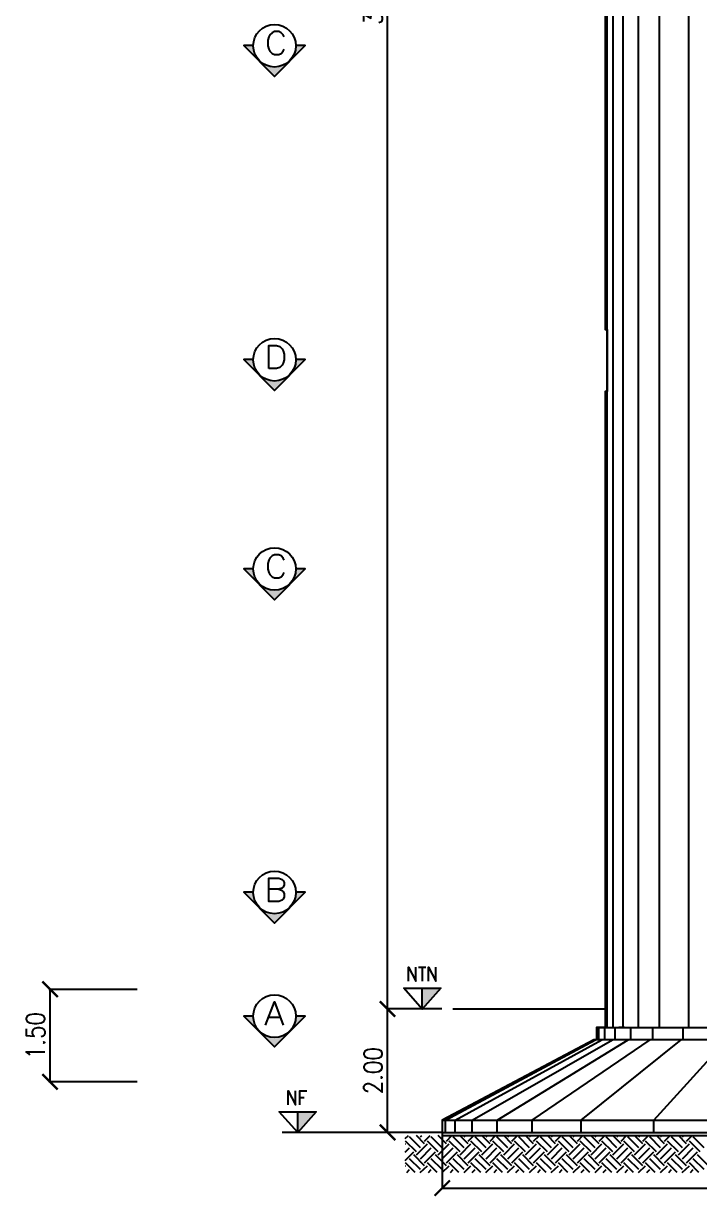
# Model space of a CAD drawing. Extents: x 93 to 1928, y 79 to 574.
# Drawn here: x 93.3 to 203, y 100.5 to 290.8 of the extents above; entities that cross this region are included whole.
import ezdxf

# ---------------------------------------------------------------- set-up
doc = ezdxf.new("R2010")
doc.units = 0
doc.header["$MEASUREMENT"] = 0
for name, color, linetype in [('Cotas', 1, 'Continuous'), ('PDF_00-COTAS-PARCIALES', 4, 'Continuous'), ('PDF_auxiliar', 1, 'Continuous'), ('PDF_encofrado', 4, 'Continuous'), ('PDF_HATCH', 1, 'Continuous')]:
    doc.layers.add(name, color=color, linetype=linetype)
doc.styles.add('ROMANS', font='ROMANS.SHX', dxfattribs={"width": 0.85})
doc.dimstyles.new('1.10', dxfattribs={"dimtxt": 3, "dimasz": 2.5, "dimexe": 0.18, "dimexo": 0.0625, "dimgap": 0.85, "dimtad": 1, "dimlfac": 0.1, "dimzin": 0, "dimdsep": 46, "dimtxsty": 'ROMANS', "dimblk": 'ARCHTICK', "dimcen": 0.09, "dimclrd": 256, "dimclre": 256, "dimclrt": 2, "dimadec": 0, "dimazin": 0, "dimtfac": 1, "dimtofl": 0, "dimtmove": 0, "dimatfit": 3, "dimfxl": 15, "dimfxlon": 1, "dimtolj": 1, "dimtzin": 0, "dimarcsym": 0})

# ---------------------------------------------------------------- blocks, each defined once
blk = doc.blocks.new('_ArchTick')
at = {"color": 0, "linetype": 'ByBlock', "const_width": 0.15}
blk.add_lwpolyline([(-0.5, -0.5), (0.5, 0.5)], dxfattribs=at)
blk = doc.blocks.new('*D4')
at = {"layer": 'Cotas', "lineweight": -2, "transparency": 16777216}
for p, q in [((111.7, 134.08), (97.4, 134.08)), ((97.58, 119.07), (97.58, 134.08)), ((111.7, 119.07), (97.4, 119.07))]:
    blk.add_line(p, q, dxfattribs=at)
at = {"layer": 'Defpoints', "color": 0, "transparency": 16777216}
for p in [(97.58, 134.08), (111.76, 134.08), (111.76, 119.07)]:
    blk.add_point(p, dxfattribs=at)
at = {"layer": 'Cotas', "lineweight": -2, "transparency": 16777216, "xscale": 2.5, "yscale": 2.5, "zscale": 2.5}
for p, rotation in [((97.58, 134.08), 90), ((97.58, 119.07), 270)]:
    blk.add_blockref('_ArchTick', p, dxfattribs=dict(at, rotation=rotation))
at = {"layer": 'Cotas', "color": 2, "transparency": 16777216, "insert": (95.23, 126.57), "char_height": 3, "attachment_point": 5, "rotation": 90, "style": 'ROMANS'}
blk.add_mtext('\\A1;1.50', dxfattribs=at)
blk = doc.blocks.new('*D5')
at = {"layer": 'Cotas', "lineweight": -2, "transparency": 16777216}
for p, q in [((161.2, 130.89), (152.19, 130.89)), ((152.37, 110.86), (152.37, 130.89)), ((161.2, 110.86), (152.19, 110.86))]:
    blk.add_line(p, q, dxfattribs=at)
at = {"layer": 'Defpoints', "color": 0, "transparency": 16777216}
for p in [(152.37, 130.89), (161.26, 130.89), (161.26, 110.86)]:
    blk.add_point(p, dxfattribs=at)
at = {"layer": 'Cotas', "lineweight": -2, "transparency": 16777216, "xscale": 2.5, "yscale": 2.5, "zscale": 2.5}
for p, rotation in [((152.37, 130.89), 90), ((152.37, 110.86), 270)]:
    blk.add_blockref('_ArchTick', p, dxfattribs=dict(at, rotation=rotation))
at = {"layer": 'Cotas', "color": 2, "transparency": 16777216, "insert": (150.02, 120.88), "char_height": 3, "attachment_point": 5, "rotation": 90, "style": 'ROMANS'}
blk.add_mtext('\\A1;2.00', dxfattribs=at)
blk = doc.blocks.new('*D6')
at = {"layer": 'Cotas', "lineweight": -2, "transparency": 16777216}
for p, q in [((161.2, 460.15), (152.19, 460.15)), ((152.37, 130.89), (152.37, 460.15)), ((161.2, 130.89), (152.19, 130.89))]:
    blk.add_line(p, q, dxfattribs=at)
at = {"layer": 'Defpoints', "color": 0, "transparency": 16777216}
for p in [(152.37, 460.15), (161.26, 460.15), (161.26, 130.89)]:
    blk.add_point(p, dxfattribs=at)
at = {"layer": 'Cotas', "lineweight": -2, "transparency": 16777216, "xscale": 2.5, "yscale": 2.5, "zscale": 2.5}
for p, rotation in [((152.37, 460.15), 90), ((152.37, 130.89), 270)]:
    blk.add_blockref('_ArchTick', p, dxfattribs=dict(at, rotation=rotation))
at = {"layer": 'Cotas', "color": 2, "transparency": 16777216, "insert": (150.02, 295.52), "char_height": 3, "attachment_point": 5, "rotation": 90, "style": 'ROMANS'}
blk.add_mtext('\\A1;32.93', dxfattribs=at)
blk = doc.blocks.new('*D13')
at = {"layer": 'Cotas', "lineweight": -2, "transparency": 16777216}
for p, q in [((161.26, 110.8), (161.26, 101.65)), ((294.38, 110.8), (294.38, 101.65)), ((161.26, 101.83), (294.38, 101.83))]:
    blk.add_line(p, q, dxfattribs=at)
at = {"layer": 'Defpoints', "color": 0, "transparency": 16777216}
for p in [(161.26, 110.86), (294.38, 110.86), (294.38, 101.83)]:
    blk.add_point(p, dxfattribs=at)
at = {"layer": 'Cotas', "lineweight": -2, "transparency": 16777216, "xscale": 2.5, "yscale": 2.5, "zscale": 2.5, "rotation": 180}
blk.add_blockref('_ArchTick', (161.26, 101.83), dxfattribs=at)
at = {"layer": 'Cotas', "lineweight": -2, "transparency": 16777216, "xscale": 2.5, "yscale": 2.5, "zscale": 2.5}
blk.add_blockref('_ArchTick', (294.38, 101.83), dxfattribs=at)
at = {"layer": 'Cotas', "color": 2, "transparency": 16777216, "insert": (227.82, 104.18), "char_height": 3, "attachment_point": 5, "style": 'ROMANS'}
blk.add_mtext('\\A1;13.30', dxfattribs=at)

msp = doc.modelspace()

# ---------------------------------------------------------------- hatches: boundary and pattern name
at = {"layer": 'PDF_00-COTAS-PARCIALES', "transparency": 33554559}
for points in [[(139.009, 287.243), (137.45, 287.243), (137.386, 286.606), (137.227, 286.001), (136.94, 285.428), (136.558, 284.919), (136.081, 284.474), (135.54, 284.155), (134.935, 283.932), (134.33, 283.805), (133.693, 283.805), (133.057, 283.932), (132.484, 284.155), (131.943, 284.474), (131.465, 284.919), (131.083, 285.428), (130.797, 286.001), (130.606, 286.606), (130.574, 287.243), (129.014, 287.243), (129.619, 286.606), (130.256, 286.001), (130.829, 285.428), (131.306, 284.919), (132.07, 284.155), (132.325, 283.932), (132.42, 283.805), (134.012, 282.245), (135.922, 284.155), (136.272, 284.474), (136.686, 284.919)], [(139.009, 236.281), (137.45, 236.281), (137.386, 235.644), (137.227, 235.039), (136.94, 234.466), (136.558, 233.957), (136.081, 233.543), (135.54, 233.193), (134.935, 232.97), (134.33, 232.843), (133.693, 232.843), (133.057, 232.97), (132.484, 233.193), (131.943, 233.543), (131.465, 233.957), (131.083, 234.466), (130.797, 235.039), (130.606, 235.644), (130.574, 236.281), (129.014, 236.281), (129.619, 235.644), (130.256, 235.039), (130.829, 234.466), (131.306, 233.957), (131.752, 233.543), (132.07, 233.193), (132.325, 232.97), (132.42, 232.843), (134.012, 231.283)], [(139.009, 202.316), (137.45, 202.316), (137.386, 201.68), (137.227, 201.075), (136.94, 200.502), (136.558, 199.993), (136.081, 199.579), (135.54, 199.229), (134.935, 199.006), (134.33, 198.878), (133.693, 198.878), (133.057, 199.006), (132.484, 199.229), (131.943, 199.579), (131.465, 199.993), (131.083, 200.502), (130.797, 201.075), (130.606, 201.68), (130.574, 202.316), (129.014, 202.316), (129.619, 201.68), (130.256, 201.075), (130.829, 200.502), (131.306, 199.993), (131.752, 199.579), (132.07, 199.229), (132.325, 199.006), (132.42, 198.878), (134.012, 197.319)], [(139.009, 149.826), (137.45, 149.826), (137.386, 149.189), (137.227, 148.585), (136.94, 148.012), (136.558, 147.502), (136.081, 147.088), (135.54, 146.738), (134.935, 146.515), (134.33, 146.388), (133.693, 146.388), (133.057, 146.515), (132.484, 146.738), (131.943, 147.088), (131.465, 147.502), (131.083, 148.012), (130.797, 148.585), (130.606, 149.189), (130.574, 149.826), (129.014, 149.826), (129.619, 149.189), (130.256, 148.585), (130.829, 148.012), (131.306, 147.502), (131.752, 147.088), (132.07, 146.738), (132.325, 146.515), (132.42, 146.388), (134.012, 144.828)], [(139.009, 129.74), (137.45, 129.74), (137.386, 129.135), (137.227, 128.499), (136.94, 127.926), (136.558, 127.448), (136.081, 127.003), (135.54, 126.684), (134.935, 126.43), (134.33, 126.334), (133.693, 126.334), (133.057, 126.43), (132.484, 126.684), (131.943, 127.003), (131.465, 127.448), (131.083, 127.926), (130.797, 128.499), (130.606, 129.135), (130.574, 129.74), (129.014, 129.74), (134.012, 124.743), (135.571, 126.334), (135.699, 126.43), (135.922, 126.684), (136.272, 127.003), (136.686, 127.448), (137.195, 127.926), (137.768, 128.499), (138.373, 129.135)]]:
    msp.add_hatch(color=256, dxfattribs=at).paths.add_polyline_path(points)

# ---------------------------------------------------------------- linework, layer by layer
at = {"layer": 'PDF_00-COTAS-PARCIALES', "color": 6, "lineweight": 25}
for points in [[(135.603, 288.643), (135.444, 288.994), (135.094, 289.344), (134.712, 289.535), (134.012, 289.535), (133.662, 289.344), (133.28, 288.994), (133.12, 288.643), (132.929, 288.102), (132.929, 287.211), (133.12, 286.67), (133.28, 286.32), (133.662, 285.938), (134.012, 285.779), (134.712, 285.779), (135.094, 285.938), (135.444, 286.32), (135.603, 286.67)], [(135.603, 203.717), (135.444, 204.067), (135.094, 204.449), (134.712, 204.608), (134.012, 204.608), (133.662, 204.449), (133.28, 204.067), (133.12, 203.717), (132.929, 203.176), (132.929, 202.284), (133.12, 201.743), (133.28, 201.393), (133.662, 201.043), (134.012, 200.852), (134.712, 200.852), (135.094, 201.043), (135.444, 201.393), (135.603, 201.743)], [(134.712, 150.335), (135.253, 150.144), (135.444, 149.985), (135.603, 149.603), (135.603, 149.094), (135.444, 148.712), (135.253, 148.553), (134.712, 148.362), (133.12, 148.362), (133.12, 152.118), (134.712, 152.118), (135.253, 151.927), (135.444, 151.768), (135.603, 151.418), (135.603, 151.036), (135.444, 150.685), (135.253, 150.526), (134.712, 150.335), (133.12, 150.335)], [(132.579, 128.276), (134.012, 132.064), (135.444, 128.276)], [(133.12, 129.549), (134.903, 129.549)]]:
    msp.add_lwpolyline(points, dxfattribs=at)
at = {"layer": 'PDF_00-COTAS-PARCIALES', "lineweight": 25}
for points in [[(130.574, 287.243), (129.014, 287.243), (134.012, 282.245), (139.009, 287.243), (137.45, 287.243)], [(130.574, 236.281), (129.014, 236.281), (134.012, 231.283), (139.009, 236.281), (137.45, 236.281)], [(130.574, 202.316), (129.014, 202.316), (134.012, 197.319), (139.009, 202.316), (137.45, 202.316)], [(130.574, 149.826), (129.014, 149.826), (134.012, 144.828), (139.009, 149.826), (137.45, 149.826)], [(155.753, 135.406), (155.753, 137.666), (156.962, 135.406), (156.962, 137.666)], [(157.376, 137.666), (158.586, 137.666)], [(157.981, 137.666), (157.981, 135.406)], [(158.999, 135.406), (158.999, 137.666), (160.209, 135.406), (160.209, 137.666)], [(130.574, 129.74), (129.014, 129.74), (134.012, 124.743), (139.009, 129.74), (137.45, 129.74)], [(136.24, 115.352), (136.24, 117.612), (137.45, 115.352), (137.45, 117.612)], [(138.15, 115.352), (138.15, 117.612), (139.264, 117.612)], [(138.15, 116.53), (138.818, 116.53)]]:
    msp.add_lwpolyline(points, dxfattribs=at)
at = {"layer": 'PDF_00-COTAS-PARCIALES', "color": 6, "lineweight": 25}
msp.add_lwpolyline([(133.12, 234.816), (133.12, 238.572), (134.362, 238.572), (134.903, 238.413), (135.253, 238.031), (135.444, 237.681), (135.603, 237.14), (135.603, 236.249), (135.444, 235.708), (135.253, 235.357), (134.903, 235.007), (134.362, 234.816)], close=True, dxfattribs=at)
at = {"layer": 'PDF_00-COTAS-PARCIALES', "color": 2, "lineweight": 25}
for points in [[(158.013, 130.886), (155.021, 134.26), (161.037, 134.26), (158.013, 130.886), (158.013, 134.26)], [(137.8, 110.864), (134.776, 114.206), (140.792, 114.206), (137.8, 110.864), (137.8, 114.206)], [(152.219, 110.864), (135.285, 110.864)], [(159.254, 110.864), (145.153, 110.864)]]:
    msp.add_lwpolyline(points, dxfattribs=at)
at = {"layer": 'PDF_00-COTAS-PARCIALES', "lineweight": 25}
for centre in [(134.028, 287.227), (134.028, 236.265), (134.028, 202.3), (134.028, 149.81), (134.028, 129.724)]:
    msp.add_circle(centre, 3.454, dxfattribs=at)
at = {"layer": 'PDF_00-COTAS-PARCIALES', "color": 2, "transparency": 33554559}
for points in [[(158.013, 134.26), (161.037, 134.26), (158.013, 130.886)], [(137.8, 114.206), (140.792, 114.206), (137.8, 110.864)]]:
    msp.add_solid(points, dxfattribs=at)
at = {"layer": 'PDF_auxiliar', "lineweight": 25}
for points in [[(188.03, 127.894), (188.03, 454.645)], [(188.985, 127.894), (188.985, 454.645)], [(190.64, 127.894), (190.64, 454.645)], [(193.091, 127.894), (193.091, 454.645)], [(196.529, 127.894), (196.529, 454.645)], [(201.304, 127.894), (201.304, 454.645)], [(186.661, 125.889), (186.661, 127.894)], [(187.648, 125.889), (187.648, 127.894)], [(189.335, 125.889), (189.335, 127.894)], [(191.882, 125.889), (191.882, 127.894)], [(195.415, 125.889), (195.415, 127.894)], [(200.381, 125.889), (200.381, 127.894)], [(161.769, 110.864), (161.769, 112.869), (186.152, 125.889)], [(163.36, 110.864), (163.36, 112.869), (187.17, 125.889)], [(166.13, 110.864), (166.13, 112.869), (188.889, 125.889)], [(170.172, 110.864), (170.172, 112.869), (191.436, 125.889)], [(175.87, 110.864), (175.87, 112.869), (195.033, 125.889)], [(183.796, 110.864), (183.796, 112.869), (200.03, 125.889)], [(195.606, 110.864), (195.606, 112.869), (207.479, 125.889)], [(161.26, 110.864), (161.26, 110.355), (294.379, 110.355), (294.379, 110.864)]]:
    msp.add_lwpolyline(points, dxfattribs=at)
at = {"layer": 'PDF_auxiliar', "color": 6, "lineweight": 25}
msp.add_lwpolyline([(187.712, 130.886), (162.947, 130.886)], dxfattribs=at)
at = {"layer": 'PDF_encofrado', "lineweight": 25}
for points in [[(187.712, 454.645), (187.712, 330.152), (188.03, 330.152), (188.03, 320.125), (187.712, 320.125), (187.712, 241.151), (188.03, 241.151), (188.03, 231.124), (187.712, 231.124), (187.712, 127.894), (186.311, 127.894), (186.311, 125.889)], [(186.311, 127.894), (269.328, 127.894), (269.328, 125.889)], [(190.831, 127.894), (189.94, 127.894)], [(161.26, 112.869), (294.379, 112.869)]]:
    msp.add_lwpolyline(points, dxfattribs=at)
msp.add_lwpolyline([(269.837, 125.889), (185.834, 125.889), (161.26, 112.869), (161.26, 110.864), (294.379, 110.864), (294.379, 112.869)], close=True, dxfattribs=at)
at = {"layer": 'PDF_HATCH', "lineweight": 25}
for points in [[(155.243, 109.877), (155.753, 110.355)], [(155.243, 108.986), (155.275, 109.018)], [(157.058, 107.681), (155.275, 109.464)], [(157.726, 108.349), (155.944, 110.132)], [(158.395, 109.018), (157.058, 110.355)], [(157.058, 107.235), (158.84, 109.018)], [(157.726, 110.132), (157.949, 110.355)], [(158.395, 109.464), (159.286, 110.355)], [(160.591, 107.681), (158.84, 109.464)], [(161.26, 108.349), (159.477, 110.132)], [(161.928, 109.018), (160.591, 110.355)], [(160.591, 107.235), (162.374, 109.018)], [(161.26, 110.132), (161.482, 110.355)], [(161.928, 109.464), (162.819, 110.355)], [(164.156, 107.681), (162.374, 109.464)], [(164.793, 108.349), (163.042, 110.132)], [(165.461, 109.018), (164.124, 110.355)], [(164.156, 107.235), (165.907, 109.018)], [(164.793, 110.132), (165.047, 110.355)], [(165.461, 109.464), (166.384, 110.355)], [(167.69, 107.681), (165.907, 109.464)], [(168.358, 108.349), (166.575, 110.132)], [(169.026, 109.018), (167.69, 110.355)], [(167.69, 107.235), (169.472, 109.018)], [(168.358, 110.132), (168.581, 110.355)], [(169.026, 109.464), (169.918, 110.355)], [(171.223, 107.681), (169.472, 109.464)], [(171.891, 108.349), (170.109, 110.132)], [(172.56, 109.018), (171.223, 110.355)], [(171.223, 107.235), (173.005, 109.018)], [(171.891, 110.132), (172.114, 110.355)], [(172.56, 109.464), (173.451, 110.355)], [(174.788, 107.681), (173.005, 109.464)], [(175.425, 108.349), (173.674, 110.132)], [(176.093, 109.018), (174.756, 110.355)], [(174.788, 107.235), (176.539, 109.018)], [(175.425, 110.132), (175.679, 110.355)], [(176.093, 109.464), (177.016, 110.355)], [(178.321, 107.681), (176.539, 109.464)], [(178.99, 108.349), (177.207, 110.132)], [(179.658, 109.018), (178.321, 110.355)], [(178.321, 107.235), (180.104, 109.018)], [(178.99, 110.132), (179.213, 110.355)], [(179.658, 109.464), (180.549, 110.355)], [(181.855, 107.681), (180.104, 109.464)], [(182.523, 108.349), (180.74, 110.132)], [(183.191, 109.018), (181.855, 110.355)], [(181.855, 107.235), (183.637, 109.018)], [(182.523, 110.132), (182.778, 110.355)], [(183.191, 109.464), (184.083, 110.355)], [(185.42, 107.681), (183.637, 109.464)], [(186.056, 108.349), (184.306, 110.132)], [(186.725, 109.018), (185.388, 110.355)], [(185.42, 107.235), (187.17, 109.018)], [(186.056, 110.132), (186.311, 110.355)], [(186.725, 109.464), (187.648, 110.355)], [(188.953, 107.681), (187.17, 109.464)], [(189.621, 108.349), (187.839, 110.132)], [(190.29, 109.018), (188.953, 110.355)], [(188.953, 107.235), (190.736, 109.018)], [(189.621, 110.132), (189.844, 110.355)], [(190.29, 109.464), (191.181, 110.355)], [(192.486, 107.681), (190.736, 109.464)], [(193.155, 108.349), (191.372, 110.132)], [(193.823, 109.018), (192.486, 110.355)], [(192.486, 107.235), (194.269, 109.018)], [(193.155, 110.132), (193.409, 110.355)], [(193.823, 109.464), (194.715, 110.355)], [(196.051, 107.681), (194.269, 109.464)], [(196.688, 108.349), (194.937, 110.132)], [(197.357, 109.018), (196.02, 110.355)], [(196.051, 107.235), (197.802, 109.018)], [(196.688, 110.132), (196.943, 110.355)], [(197.357, 109.464), (198.28, 110.355)], [(199.585, 107.681), (197.802, 109.464)], [(200.253, 108.349), (198.471, 110.132)], [(200.922, 109.018), (199.585, 110.355)], [(199.585, 107.235), (201.367, 109.018)], [(200.253, 110.132), (200.476, 110.355)], [(200.922, 109.464), (201.813, 110.355)], [(203.118, 107.681), (201.367, 109.464)], [(203.787, 108.349), (202.004, 110.132)], [(155.243, 107.649), (155.944, 108.349)], [(155.243, 106.312), (156.612, 107.681)], [(158.395, 105.453), (156.612, 107.235)], [(157.726, 106.567), (159.477, 108.349)], [(158.395, 105.898), (160.145, 107.681)], [(161.928, 105.453), (160.145, 107.235)], [(161.26, 106.567), (163.042, 108.349)], [(161.928, 105.898), (163.711, 107.681)], [(165.461, 105.453), (163.711, 107.235)], [(164.793, 106.567), (166.575, 108.349)], [(165.461, 105.898), (167.244, 107.681)], [(169.026, 105.453), (167.244, 107.235)], [(168.358, 106.567), (170.109, 108.349)], [(169.026, 105.898), (170.777, 107.681)], [(172.56, 105.453), (170.777, 107.235)], [(171.891, 106.567), (173.674, 108.349)], [(172.56, 105.898), (174.342, 107.681)], [(176.093, 105.453), (174.342, 107.235)], [(175.425, 106.567), (177.207, 108.349)], [(176.093, 105.898), (177.876, 107.681)], [(179.658, 105.453), (177.876, 107.235)], [(178.99, 106.567), (180.74, 108.349)], [(179.658, 105.898), (181.409, 107.681)], [(183.191, 105.453), (181.409, 107.235)], [(182.523, 106.567), (184.306, 108.349)], [(183.191, 105.898), (184.974, 107.681)], [(186.725, 105.453), (184.974, 107.235)], [(186.056, 106.567), (187.839, 108.349)], [(186.725, 105.898), (188.507, 107.681)], [(190.29, 105.453), (188.507, 107.235)], [(189.621, 106.567), (191.372, 108.349)], [(190.29, 105.898), (192.041, 107.681)], [(193.823, 105.453), (192.041, 107.235)], [(193.155, 106.567), (194.937, 108.349)], [(193.823, 105.898), (195.606, 107.681)], [(197.357, 105.453), (195.606, 107.235)], [(196.688, 106.567), (198.471, 108.349)], [(197.357, 105.898), (199.139, 107.681)], [(200.922, 105.453), (199.139, 107.235)], [(200.253, 106.567), (202.004, 108.349)], [(200.922, 105.898), (202.672, 107.681)], [(204.455, 105.453), (202.672, 107.235)], [(155.243, 105.421), (155.275, 105.453)], [(156.867, 104.339), (155.275, 105.898)], [(155.498, 104.339), (155.944, 104.816)], [(157.726, 104.816), (155.944, 106.567)], [(157.694, 104.339), (158.84, 105.453)], [(160.4, 104.339), (158.84, 105.898)], [(159.031, 104.339), (159.477, 104.816)], [(161.26, 104.816), (159.477, 106.567)], [(161.228, 104.339), (162.374, 105.453)], [(163.933, 104.339), (162.374, 105.898)], [(162.565, 104.339), (163.042, 104.816)], [(164.793, 104.816), (163.042, 106.567)], [(164.793, 104.339), (165.907, 105.453)], [(167.499, 104.339), (165.907, 105.898)], [(166.13, 104.339), (166.575, 104.816)], [(168.358, 104.816), (166.575, 106.567)], [(168.326, 104.339), (169.472, 105.453)], [(171.032, 104.339), (169.472, 105.898)], [(169.663, 104.339), (170.109, 104.816)], [(171.891, 104.816), (170.109, 106.567)], [(171.859, 104.339), (173.005, 105.453)], [(174.565, 104.339), (173.005, 105.898)], [(173.196, 104.339), (173.674, 104.816)], [(175.425, 104.816), (173.674, 106.567)], [(175.425, 104.339), (176.539, 105.453)], [(178.13, 104.339), (176.539, 105.898)], [(176.762, 104.339), (177.207, 104.816)], [(178.99, 104.816), (177.207, 106.567)], [(178.958, 104.339), (180.104, 105.453)], [(181.664, 104.339), (180.104, 105.898)], [(180.295, 104.339), (180.74, 104.816)], [(182.523, 104.816), (180.74, 106.567)], [(182.491, 104.339), (183.637, 105.453)], [(185.197, 104.339), (183.637, 105.898)], [(183.828, 104.339), (184.306, 104.816)], [(186.056, 104.816), (184.306, 106.567)], [(186.056, 104.339), (187.17, 105.453)], [(188.762, 104.339), (187.17, 105.898)], [(187.393, 104.339), (187.839, 104.816)], [(189.621, 104.816), (187.839, 106.567)], [(189.59, 104.339), (190.736, 105.453)], [(192.295, 104.339), (190.736, 105.898)], [(190.927, 104.339), (191.372, 104.816)], [(193.155, 104.816), (191.372, 106.567)], [(193.123, 104.339), (194.269, 105.453)], [(195.829, 104.339), (194.269, 105.898)], [(194.46, 104.339), (194.937, 104.816)], [(196.688, 104.816), (194.937, 106.567)], [(196.688, 104.339), (197.802, 105.453)], [(199.394, 104.339), (197.802, 105.898)], [(198.025, 104.339), (198.471, 104.816)], [(200.253, 104.816), (198.471, 106.567)], [(200.221, 104.339), (201.367, 105.453)], [(202.927, 104.339), (201.367, 105.898)], [(201.558, 104.339), (202.004, 104.816)], [(203.787, 104.816), (202.004, 106.567)]]:
    msp.add_lwpolyline(points, dxfattribs=at)

# ---------------------------------------------------------------- dimensions: what is measured, and where the dimension line sits
at = {"layer": 'Cotas'}
for base, p1, p2, picture, middle in [((152.367, 460.152), (161.26, 130.886), (161.26, 460.152), '*D6', (150.017, 295.519)), ((97.582, 134.082), (111.759, 119.066), (111.759, 134.082), '*D4', (95.232, 126.574)), ((152.367, 130.886), (161.26, 110.864), (161.26, 130.886), '*D5', (150.017, 120.875))]:
    dim = msp.add_linear_dim(base=base, p1=p1, p2=p2, angle=90, dimstyle='1.10', dxfattribs=at)
    dim.commit()
    dim.dimension.update_dxf_attribs({"geometry": picture, "text_midpoint": middle})
dim = msp.add_linear_dim(base=(294.379, 101.834), p1=(161.26, 110.864), p2=(294.379, 110.864), text='13.30', dimstyle='1.10', dxfattribs=at)
dim.commit()
dim.dimension.update_dxf_attribs({"geometry": '*D13', "text_midpoint": (227.819, 104.184)})

doc.saveas('drawing.dxf')
